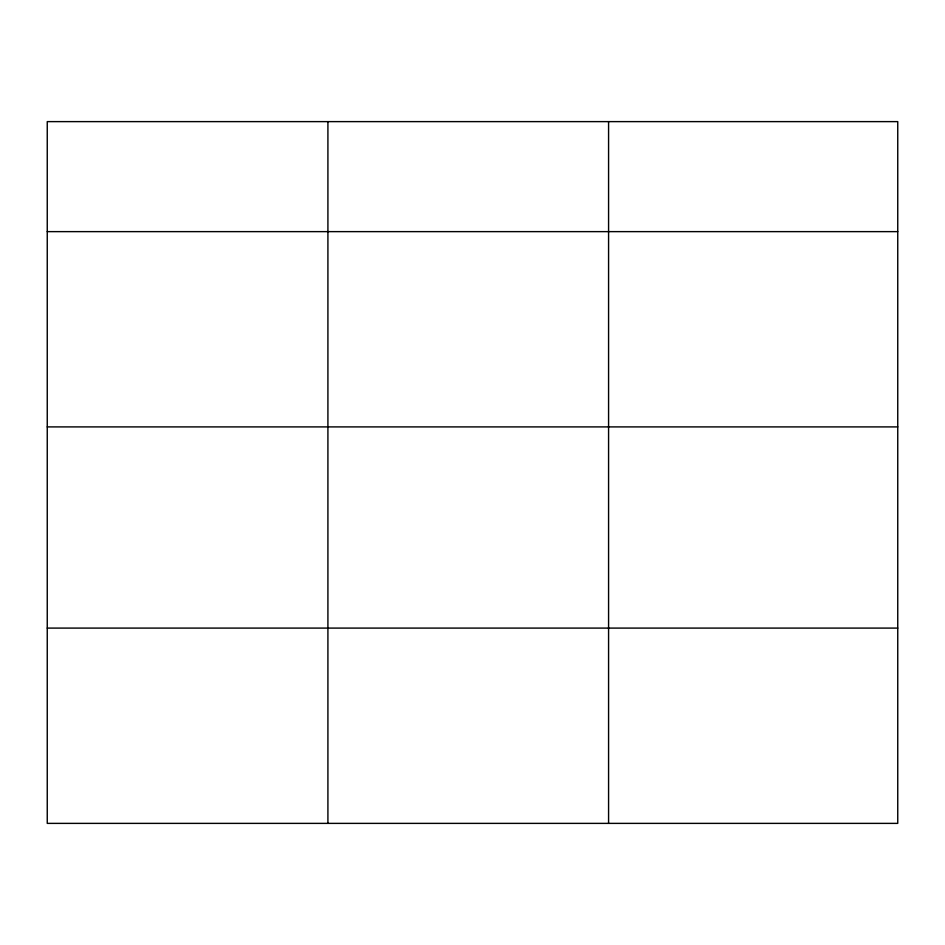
<?xml version="1.0" encoding="UTF-8"?>
<svg xmlns="http://www.w3.org/2000/svg" width="945" height="945" viewBox="0 0 945 945"><rect width="100%" height="100%" fill="white"/><g stroke="black" fill="none" stroke-linecap="round" stroke-linejoin="round"><path stroke-width="1.42" d="M897.75 426.904L897.75 121.621L47.25 121.621L47.25 823.378L897.75 823.378L897.75 426.904L47.25 426.904M47.25 231.631L897.75 231.631M47.25 628.094L897.75 628.094M608.58 121.621L608.58 823.378M327.915 121.621L327.915 823.378"/></g></svg>
